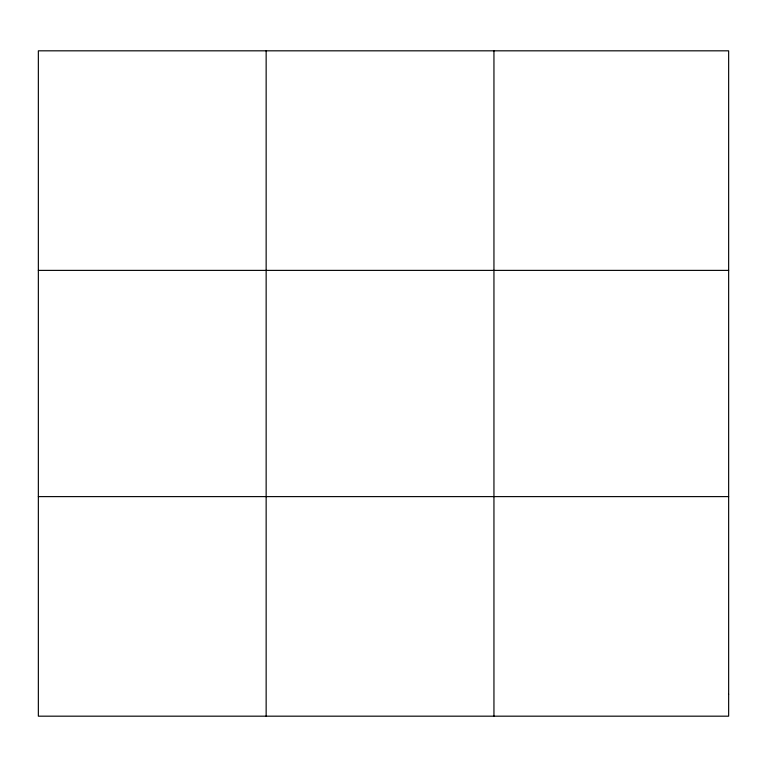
<?xml version="1.0" encoding="UTF-8"?>
<svg xmlns="http://www.w3.org/2000/svg" width="767" height="767" viewBox="0 0 767 767"><rect width="100%" height="100%" fill="white"/><g stroke="black" fill="none" stroke-linecap="round" stroke-linejoin="round"><path stroke-width="1.15" d="M266.149 50.823L266.149 716.177M493.948 50.823L493.948 716.177M38.35 270.387L728.65 270.387M38.35 496.613L728.65 496.613M728.65 694.221L728.65 716.177L38.35 716.177L38.35 50.823L728.65 50.823L728.65 694.221"/></g></svg>
